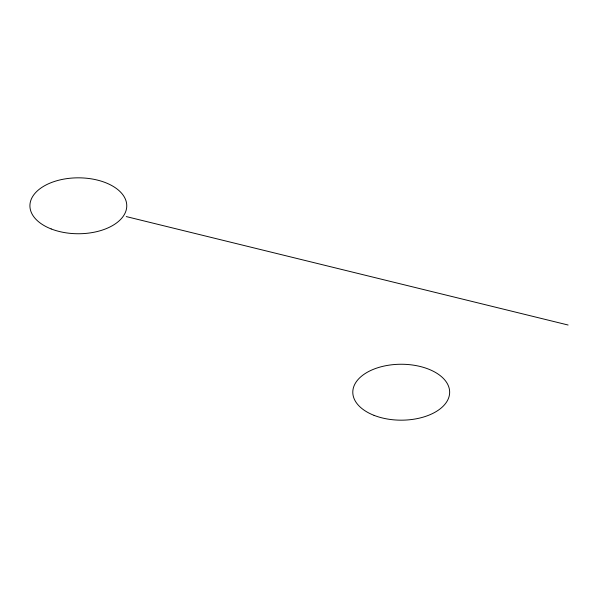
<?xml version="1.0" encoding="UTF-8"?>
<svg xmlns="http://www.w3.org/2000/svg" width="598" height="598" viewBox="0 0 598 598"><rect width="100%" height="100%" fill="white"/><g stroke="black" fill="none" stroke-linecap="round" stroke-linejoin="round"><path stroke-width="0.9" d="M126.268 216.581L568.1 325.02M51.189 228.944A48.431 27.964 0 0 0 126.641 207.783A48.431 27.964 0 0 0 57.169 180.641A48.431 27.964 0 0 0 51.189 228.944M374.079 415.371A48.431 27.964 0 0 0 449.532 394.209A48.431 27.964 0 0 0 380.066 367.06A48.431 27.964 0 0 0 374.079 415.371"/></g></svg>
